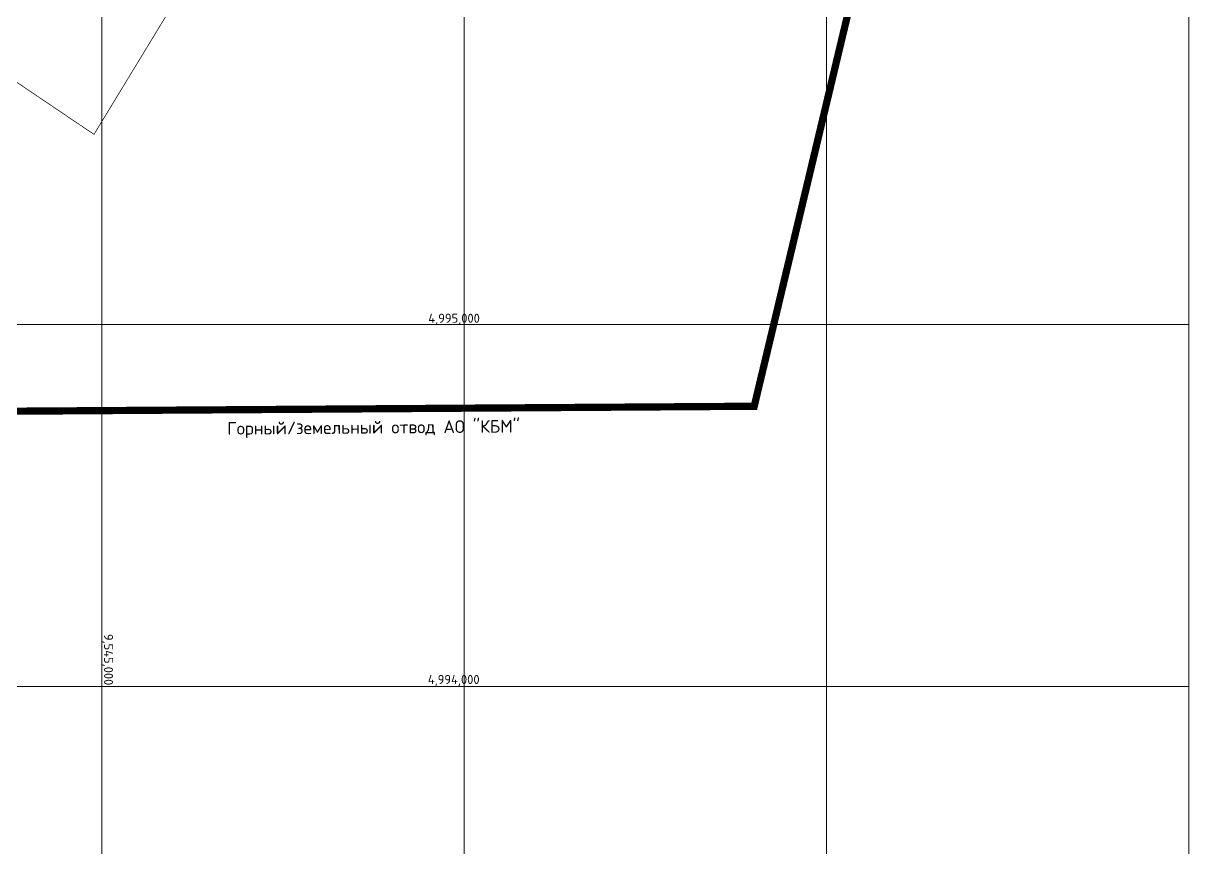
# Model space of a CAD drawing. Header units: millimetres. Extents: x 519 to 9564855, y -810 to 5021775.
# Drawn here: x 9544783 to 9548000, y 4993555 to 4995832 of the extents above; entities that cross this region are included whole.
import ezdxf

# ---------------------------------------------------------------- set-up
doc = ezdxf.new("R2010")
doc.units = ezdxf.units.MM
doc.header["$LTSCALE"] = 2
doc.header["$MEASUREMENT"] = 0
for name, pattern in [('DASHED', [0.75, 0.5, -0.25]), ('DASHED2', [9.525, 6.35, -3.175]), ('HIDDEN2', [4.7625, 3.175, -1.5875])]:
    doc.linetypes.add(name, pattern=pattern)
doc.layers.add('200 скв. на 2010 год', color=61, linetype='Continuous', lineweight=0)
doc.layers.add('Land lease as of 24.06.2004', color=47, linetype='HIDDEN2', lineweight=70)
doc.layers.add('GRID_PULKOVO', color=7, linetype='Continuous')
doc.layers.add('МГ-земельный участок', color=7, linetype='Continuous')
doc.styles.add('Elect', font='isocpeur.ttf')

msp = doc.modelspace()

# ---------------------------------------------------------------- linework, layer by layer
at = {"layer": 'GRID_PULKOVO', "lineweight": 0}
for p, q in [((9545000, 5010000), (9545000, 4992000)), ((9546000, 5010000), (9546000, 4992000)), ((9547000, 5010000), (9547000, 4992000)), ((9548000, 5010000), (9548000, 4992000)), ((9533000, 4995000), (9548000, 4995000)), ((9533000, 4994000), (9546000, 4994000)), ((9533000, 4994000), (9548000, 4994000))]:
    msp.add_line(p, q, dxfattribs=at)
at = {"layer": 'Land lease as of 24.06.2004', "color": 34, "linetype": 'DASHED', "lineweight": 0, "ltscale": 50, "const_width": 20}
msp.add_lwpolyline([(9519654.3, 5003739.6), (9532971.6, 5004566.6), (9534671.1, 5001241.4), (9547648.8, 4998330.8), (9546800.6, 4994774.1), (9538599.5, 4994719.2), (9534700.1, 4995931.6), (9534118, 4994384.9), (9531927.8, 4994990.9), (9532139.5, 4996381.2), (9522290.1, 4999426.3), (9519885.3, 4999727), (9519654.3, 5003739.6)], dxfattribs=at)
at = {"layer": 'МГ-земельный участок', "color": 0, "linetype": 'DASHED2', "lineweight": 25, "ltscale": 5, "const_width": 2}
msp.add_lwpolyline([(9522167.80801, 4999999.48247), (9521654, 5002362), (9522840, 5002532), (9525642, 5002155), (9528521, 5002235), (9531281, 5003464), (9533105, 5001043), (9546614, 4998215), (9544978, 4995525), (9543652, 4996420), (9539605, 4995735), (9529554.6705, 4998798.09585), (9529554.71722, 4998845.23995), (9529525.402, 4998845.269), (9529525.36994, 4998882.97318), (9529309.91997, 4998882.84552), (9526935, 5000017), (9526935, 4999132), (9522906, 5001105), (9522683.367, 5000265.06642), (9522496, 5000315)], close=True, dxfattribs=at)

# ---------------------------------------------------------------- texts
at = {"layer": '200 скв. на 2010 год', "color": 34, "lineweight": 0, "style": 'Elect'}
msp.add_text('Горный/земельный отвод АО "КБМ"', height=35, rotation=0.43580149, dxfattribs=at).set_placement((9545346.0867, 4994695.42512))
at = {"layer": 'GRID_PULKOVO', "lineweight": 0, "style": 'Elect'}
for s, rotation, p in [('4,995,000', 0.00000003, (9545900.91304, 4995004.70984)), ('9,545,000', 270, (9545005.77712, 4994145.40313)), ('4,994,000', 0.00000003, (9545899.57024, 4994006.98416))]:
    msp.add_text(s, height=25, rotation=rotation, dxfattribs=at).set_placement(p)

doc.saveas('drawing.dxf')
